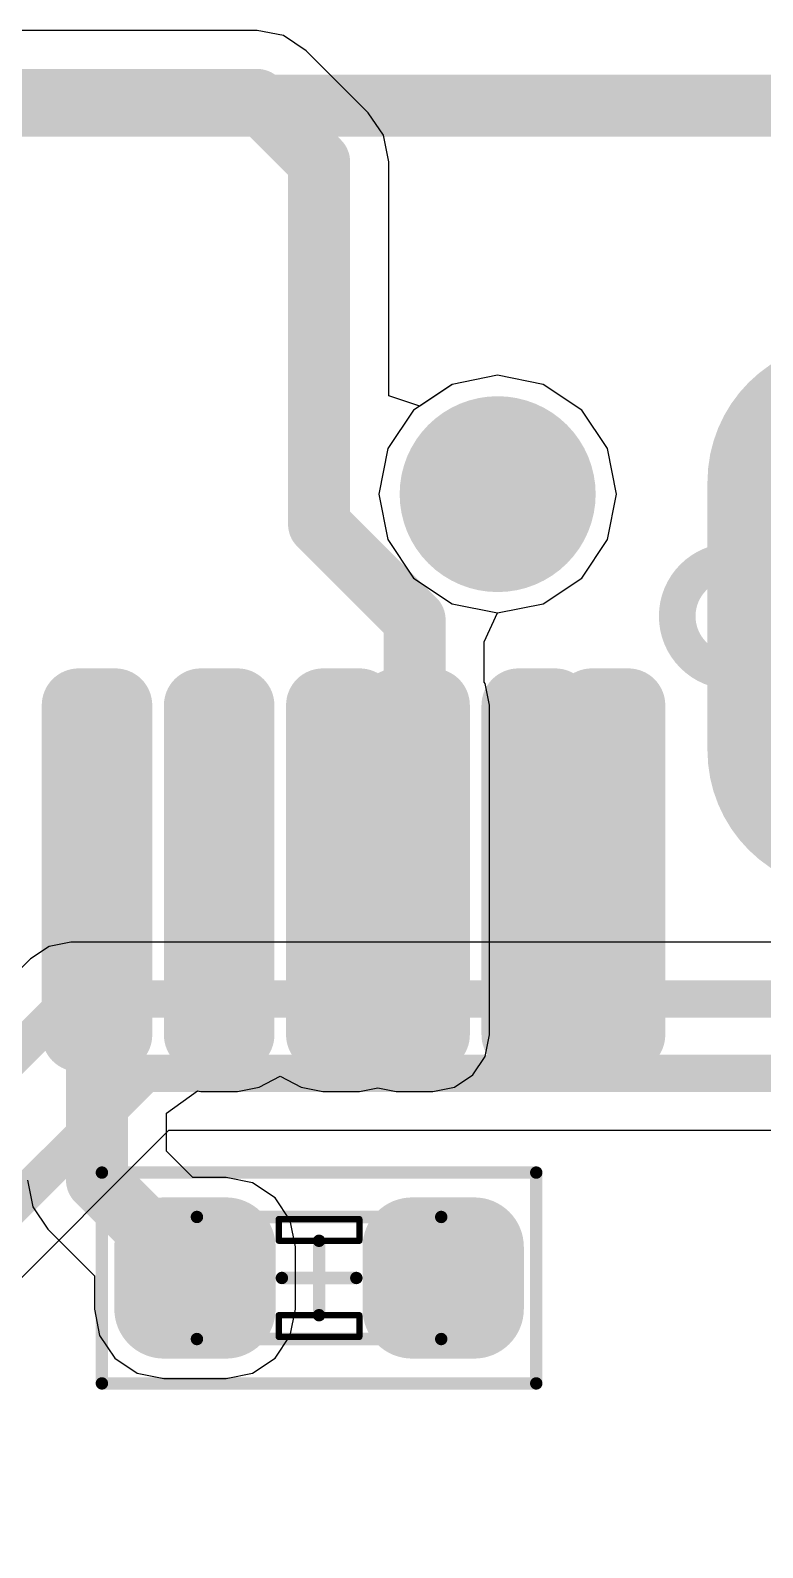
# Model space of a CAD drawing. Header units: millimetres. Extents: x -14 to 86, y -29 to 39.
# Drawn here: x 22.44 to 25.44, y 27.34 to 33.56 of the extents above; entities that cross this region are included whole.
import ezdxf

# ---------------------------------------------------------------- set-up
doc = ezdxf.new("R2010")
doc.units = ezdxf.units.MM
for name, color, linetype in [('BottomLayer', 5, 'Continuous'), ('BottomSolder', 6, 'Continuous'), ('Mechanical13', 56, 'Continuous'), ('Mechanical14', 56, 'Continuous'), ('MultiLayer', 9, 'Continuous'), ('PadHoleLayer', 156, 'Continuous'), ('TopLayer', 1, 'Continuous'), ('TopOverlay', 2, 'Continuous'), ('TopPaste', 8, 'Continuous'), ('TopSolder', 216, 'Continuous')]:
    doc.layers.add(name, color=color, linetype=linetype)

# ---------------------------------------------------------------- blocks, each defined once
blk = doc.blocks.new('T____C_TOP_1')
at = {"layer": 'BottomLayer'}
for points, const_width in [([(-1.1425, -2.89, 1), (-0.8175, -2.89, 1)], 0.325), ([(-2.28, -4.325, 1), (-1.78, -4.325, 1)], 0.5), ([(-1.18, -4.325, 1), (-0.68, -4.325, 1)], 0.5)]:
    blk.add_lwpolyline(points, format="xyb", close=True, dxfattribs=dict(at, const_width=const_width))
at = {"layer": 'BottomLayer', "const_width": 1}
blk.add_lwpolyline([(-2.03, -4.325), (-0.93, -4.325)], dxfattribs=at)
at = {"layer": 'BottomSolder'}
for points, const_width in [([(-1.1806, -2.89, 1), (-0.7794, -2.89, 1)], 0.4012), ([(-2.3181, -4.325, 1), (-1.7419, -4.325, 1)], 0.5762), ([(-1.2181, -4.325, 1), (-0.6419, -4.325, 1)], 0.5762)]:
    blk.add_lwpolyline(points, format="xyb", close=True, dxfattribs=dict(at, const_width=const_width))
at = {"layer": 'BottomSolder', "const_width": 1.1524}
blk.add_lwpolyline([(-2.03, -4.325), (-0.93, -4.325)], dxfattribs=at)
at = {"layer": 'MultiLayer'}
for points, const_width in [([(-1.1425, -2.89, 1), (-0.8175, -2.89, 1)], 0.325), ([(-2.28, -4.325, 1), (-1.78, -4.325, 1)], 0.5), ([(-1.18, -4.325, 1), (-0.68, -4.325, 1)], 0.5)]:
    blk.add_lwpolyline(points, format="xyb", close=True, dxfattribs=dict(at, const_width=const_width))
at = {"layer": 'MultiLayer', "const_width": 1}
blk.add_lwpolyline([(-2.03, -4.325), (-0.93, -4.325)], dxfattribs=at)
at = {"layer": 'PadHoleLayer'}
for points, const_width in [([(-1.1425, -2.89, 1), (-0.8175, -2.89, 1)], 0.325), ([(-1.255, -3.85), (-1.255, -4.8, -1), (-1.705, -4.8), (-1.705, -3.85, -1)], 0.15)]:
    blk.add_lwpolyline(points, format="xyb", close=True, dxfattribs=dict(at, const_width=const_width))
at = {"layer": 'TopLayer'}
for points, const_width in [([(-3.2325, -1.175, 1), (-3.1575, -1.175, 1)], 0.075), ([(-1.8825, -1.175, 1), (-1.8075, -1.175, 1)], 0.075), ([(-3.2325, -1.325, 1), (-3.1575, -1.325, 1)], 0.075), ([(-1.8825, -1.325, 1), (-1.8075, -1.325, 1)], 0.075), ([(-3.2325, -1.675, 1), (-3.1575, -1.675, 1)], 0.075), ([(-1.8825, -1.675, 1), (-1.8075, -1.675, 1)], 0.075), ([(-3.2325, -1.825, 1), (-3.1575, -1.825, 1)], 0.075), ([(-1.8825, -1.825, 1), (-1.8075, -1.825, 1)], 0.075), ([(-3.2325, -2.175, 1), (-3.1575, -2.175, 1)], 0.075), ([(-1.8825, -2.175, 1), (-1.8075, -2.175, 1)], 0.075), ([(-3.2325, -2.325, 1), (-3.1575, -2.325, 1)], 0.075), ([(-1.8825, -2.325, 1), (-1.8075, -2.325, 1)], 0.075), ([(-3.2325, -2.475, 1), (-3.1575, -2.475, 1)], 0.075), ([(-1.8825, -2.475, 1), (-1.8075, -2.475, 1)], 0.075), ([(-3.2325, -2.625, 1), (-3.1575, -2.625, 1)], 0.075), ([(-1.8825, -2.625, 1), (-1.8075, -2.625, 1)], 0.075), ([(-1.1425, -2.89, 1), (-0.8175, -2.89, 1)], 0.325), ([(-3.2325, -2.975, 1), (-3.1575, -2.975, 1)], 0.075), ([(-1.8825, -2.975, 1), (-1.8075, -2.975, 1)], 0.075), ([(-3.2325, -3.125, 1), (-3.1575, -3.125, 1)], 0.075), ([(-1.8825, -3.125, 1), (-1.8075, -3.125, 1)], 0.075), ([(-3.2325, -3.275, 1), (-3.1575, -3.275, 1)], 0.075), ([(-1.8825, -3.275, 1), (-1.8075, -3.275, 1)], 0.075), ([(-3.2325, -3.425, 1), (-3.1575, -3.425, 1)], 0.075), ([(-1.8825, -3.425, 1), (-1.8075, -3.425, 1)], 0.075), ([(-2.28, -4.325, 1), (-1.78, -4.325, 1)], 0.5), ([(-1.18, -4.325, 1), (-0.68, -4.325, 1)], 0.5)]:
    blk.add_lwpolyline(points, format="xyb", close=True, dxfattribs=dict(at, const_width=const_width))
at = {"layer": 'TopLayer', "const_width": 1}
blk.add_lwpolyline([(-2.03, -4.325), (-0.93, -4.325)], dxfattribs=at)
at = {"layer": 'TopLayer'}
for points in [[(-1.845, -1.1), (-3.195, -1.1), (-1.845, -1.4), (-3.195, -1.4)], [(-1.77, -1.175), (-3.27, -1.175), (-1.77, -1.325), (-3.27, -1.325)], [(-1.845, -1.6), (-3.195, -1.6), (-1.845, -1.9), (-3.195, -1.9)], [(-1.77, -1.675), (-3.27, -1.675), (-1.77, -1.825), (-3.27, -1.825)], [(-1.845, -2.1), (-3.195, -2.1), (-1.845, -2.4), (-3.195, -2.4)], [(-1.77, -2.175), (-3.27, -2.175), (-1.77, -2.325), (-3.27, -2.325)], [(-1.845, -2.4), (-3.195, -2.4), (-1.845, -2.7), (-3.195, -2.7)], [(-1.77, -2.475), (-3.27, -2.475), (-1.77, -2.625), (-3.27, -2.625)], [(-1.845, -2.9), (-3.195, -2.9), (-1.845, -3.2), (-3.195, -3.2)], [(-1.77, -2.975), (-3.27, -2.975), (-1.77, -3.125), (-3.27, -3.125)], [(-1.845, -3.2), (-3.195, -3.2), (-1.845, -3.5), (-3.195, -3.5)], [(-1.77, -3.275), (-3.27, -3.275), (-1.77, -3.425), (-3.27, -3.425)]]:
    blk.add_solid(points, dxfattribs=at)
at = {"layer": 'TopPaste', "const_width": 0.075}
for points in [[(-3.2325, -1.175, 1), (-3.1575, -1.175, 1)], [(-1.8825, -1.175, 1), (-1.8075, -1.175, 1)], [(-3.2325, -1.325, 1), (-3.1575, -1.325, 1)], [(-1.8825, -1.325, 1), (-1.8075, -1.325, 1)], [(-3.2325, -1.675, 1), (-3.1575, -1.675, 1)], [(-1.8825, -1.675, 1), (-1.8075, -1.675, 1)], [(-3.2325, -1.825, 1), (-3.1575, -1.825, 1)], [(-1.8825, -1.825, 1), (-1.8075, -1.825, 1)], [(-3.2325, -2.175, 1), (-3.1575, -2.175, 1)], [(-1.8825, -2.175, 1), (-1.8075, -2.175, 1)], [(-3.2325, -2.325, 1), (-3.1575, -2.325, 1)], [(-1.8825, -2.325, 1), (-1.8075, -2.325, 1)], [(-3.2325, -2.475, 1), (-3.1575, -2.475, 1)], [(-1.8825, -2.475, 1), (-1.8075, -2.475, 1)], [(-3.2325, -2.625, 1), (-3.1575, -2.625, 1)], [(-1.8825, -2.625, 1), (-1.8075, -2.625, 1)], [(-3.2325, -2.975, 1), (-3.1575, -2.975, 1)], [(-1.8825, -2.975, 1), (-1.8075, -2.975, 1)], [(-3.2325, -3.125, 1), (-3.1575, -3.125, 1)], [(-1.8825, -3.125, 1), (-1.8075, -3.125, 1)], [(-3.2325, -3.275, 1), (-3.1575, -3.275, 1)], [(-1.8825, -3.275, 1), (-1.8075, -3.275, 1)], [(-3.2325, -3.425, 1), (-3.1575, -3.425, 1)], [(-1.8825, -3.425, 1), (-1.8075, -3.425, 1)]]:
    blk.add_lwpolyline(points, format="xyb", close=True, dxfattribs=at)
at = {"layer": 'TopPaste'}
for points in [[(-1.845, -1.1), (-3.195, -1.1), (-1.845, -1.4), (-3.195, -1.4)], [(-1.77, -1.175), (-3.27, -1.175), (-1.77, -1.325), (-3.27, -1.325)], [(-1.845, -1.6), (-3.195, -1.6), (-1.845, -1.9), (-3.195, -1.9)], [(-1.77, -1.675), (-3.27, -1.675), (-1.77, -1.825), (-3.27, -1.825)], [(-1.845, -2.1), (-3.195, -2.1), (-1.845, -2.4), (-3.195, -2.4)], [(-1.77, -2.175), (-3.27, -2.175), (-1.77, -2.325), (-3.27, -2.325)], [(-1.845, -2.4), (-3.195, -2.4), (-1.845, -2.7), (-3.195, -2.7)], [(-1.77, -2.475), (-3.27, -2.475), (-1.77, -2.625), (-3.27, -2.625)], [(-1.845, -2.9), (-3.195, -2.9), (-1.845, -3.2), (-3.195, -3.2)], [(-1.77, -2.975), (-3.27, -2.975), (-1.77, -3.125), (-3.27, -3.125)], [(-1.845, -3.2), (-3.195, -3.2), (-1.845, -3.5), (-3.195, -3.5)], [(-1.77, -3.275), (-3.27, -3.275), (-1.77, -3.425), (-3.27, -3.425)]]:
    blk.add_solid(points, dxfattribs=at)
at = {"layer": 'TopSolder'}
for points, const_width in [([(-3.2706, -1.175, 1), (-3.1194, -1.175, 1)], 0.1512), ([(-1.9206, -1.175, 1), (-1.7694, -1.175, 1)], 0.1512), ([(-3.2706, -1.325, 1), (-3.1194, -1.325, 1)], 0.1512), ([(-1.9206, -1.325, 1), (-1.7694, -1.325, 1)], 0.1512), ([(-3.2706, -1.675, 1), (-3.1194, -1.675, 1)], 0.1512), ([(-1.9206, -1.675, 1), (-1.7694, -1.675, 1)], 0.1512), ([(-3.2706, -1.825, 1), (-3.1194, -1.825, 1)], 0.1512), ([(-1.9206, -1.825, 1), (-1.7694, -1.825, 1)], 0.1512), ([(-3.2706, -2.175, 1), (-3.1194, -2.175, 1)], 0.1512), ([(-1.9206, -2.175, 1), (-1.7694, -2.175, 1)], 0.1512), ([(-3.2706, -2.325, 1), (-3.1194, -2.325, 1)], 0.1512), ([(-1.9206, -2.325, 1), (-1.7694, -2.325, 1)], 0.1512), ([(-3.2706, -2.475, 1), (-3.1194, -2.475, 1)], 0.1512), ([(-1.9206, -2.475, 1), (-1.7694, -2.475, 1)], 0.1512), ([(-3.2706, -2.625, 1), (-3.1194, -2.625, 1)], 0.1512), ([(-1.9206, -2.625, 1), (-1.7694, -2.625, 1)], 0.1512), ([(-1.1806, -2.89, 1), (-0.7794, -2.89, 1)], 0.4012), ([(-3.2706, -2.975, 1), (-3.1194, -2.975, 1)], 0.1512), ([(-1.9206, -2.975, 1), (-1.7694, -2.975, 1)], 0.1512), ([(-3.2706, -3.125, 1), (-3.1194, -3.125, 1)], 0.1512), ([(-1.9206, -3.125, 1), (-1.7694, -3.125, 1)], 0.1512), ([(-3.2706, -3.275, 1), (-3.1194, -3.275, 1)], 0.1512), ([(-1.9206, -3.275, 1), (-1.7694, -3.275, 1)], 0.1512), ([(-3.2706, -3.425, 1), (-3.1194, -3.425, 1)], 0.1512), ([(-1.9206, -3.425, 1), (-1.7694, -3.425, 1)], 0.1512), ([(-2.3181, -4.325, 1), (-1.7419, -4.325, 1)], 0.5762), ([(-1.2181, -4.325, 1), (-0.6419, -4.325, 1)], 0.5762)]:
    blk.add_lwpolyline(points, format="xyb", close=True, dxfattribs=dict(at, const_width=const_width))
at = {"layer": 'TopSolder', "const_width": 1.1524}
blk.add_lwpolyline([(-2.03, -4.325), (-0.93, -4.325)], dxfattribs=at)
at = {"layer": 'TopSolder'}
for points in [[(-1.845, -1.0238), (-3.195, -1.0238), (-1.845, -1.4762), (-3.195, -1.4762)], [(-1.6938, -1.175), (-3.3462, -1.175), (-1.6938, -1.325), (-3.3462, -1.325)], [(-1.845, -1.5238), (-3.195, -1.5238), (-1.845, -1.9762), (-3.195, -1.9762)], [(-1.6938, -1.675), (-3.3462, -1.675), (-1.6938, -1.825), (-3.3462, -1.825)], [(-1.845, -2.0238), (-3.195, -2.0238), (-1.845, -2.4762), (-3.195, -2.4762)], [(-1.6938, -2.175), (-3.3462, -2.175), (-1.6938, -2.325), (-3.3462, -2.325)], [(-1.845, -2.3238), (-3.195, -2.3238), (-1.845, -2.7762), (-3.195, -2.7762)], [(-1.6938, -2.475), (-3.3462, -2.475), (-1.6938, -2.625), (-3.3462, -2.625)], [(-1.845, -2.8238), (-3.195, -2.8238), (-1.845, -3.2762), (-3.195, -3.2762)], [(-1.6938, -2.975), (-3.3462, -2.975), (-1.6938, -3.125), (-3.3462, -3.125)], [(-1.845, -3.1238), (-3.195, -3.1238), (-1.845, -3.5762), (-3.195, -3.5762)], [(-1.6938, -3.275), (-3.3462, -3.275), (-1.6938, -3.425), (-3.3462, -3.425)]]:
    blk.add_solid(points, dxfattribs=at)
blk = doc.blocks.new('RES_0402_17')
at = {"layer": 'Mechanical13', "const_width": 0.0508}
for points in [[(-0.5, 0.25), (0.5, 0.25)], [(-0.5, -0.25), (-0.5, 0.25)], [(0.5, -0.25), (0.5, 0.25)], [(0, -0.1524), (0, 0.1524)], [(-0.1523, 0.0001), (0.1525, 0.0001)], [(-0.5, -0.25), (0.5, -0.25)]]:
    blk.add_lwpolyline(points, dxfattribs=at)
at = {"layer": 'Mechanical13', "const_width": 0.0254}
for points in [[(-0.5127, 0.25, 1), (-0.4873, 0.25, 1)], [(-0.5127, 0.25, 1), (-0.4873, 0.25, 1)], [(0.4873, 0.25, 1), (0.5127, 0.25, 1)], [(0.4873, 0.25, 1), (0.5127, 0.25, 1)], [(-0.0127, 0.1524, 1), (0.0127, 0.1524, 1)], [(-0.165, 0.0001, 1), (-0.1396, 0.0001, 1)], [(0.1398, 0.0001, 1), (0.1652, 0.0001, 1)], [(-0.0127, -0.1524, 1), (0.0127, -0.1524, 1)], [(-0.5127, -0.25, 1), (-0.4873, -0.25, 1)], [(-0.5127, -0.25, 1), (-0.4873, -0.25, 1)], [(0.4873, -0.25, 1), (0.5127, -0.25, 1)], [(0.4873, -0.25, 1), (0.5127, -0.25, 1)]]:
    blk.add_lwpolyline(points, format="xyb", close=True, dxfattribs=at)
at = {"layer": 'Mechanical14', "const_width": 0.0508}
for points in [[(-0.889, 0.4318), (0.889, 0.4318)], [(-0.889, -0.4318), (-0.889, 0.4318)], [(0.889, -0.4318), (0.889, 0.4318)], [(-0.889, -0.4318), (0.889, -0.4318)]]:
    blk.add_lwpolyline(points, dxfattribs=at)
at = {"layer": 'Mechanical14', "const_width": 0.0254}
for points in [[(-0.9017, 0.4318, 1), (-0.8763, 0.4318, 1)], [(-0.9017, 0.4318, 1), (-0.8763, 0.4318, 1)], [(0.8763, 0.4318, 1), (0.9017, 0.4318, 1)], [(0.8763, 0.4318, 1), (0.9017, 0.4318, 1)], [(-0.9017, -0.4318, 1), (-0.8763, -0.4318, 1)], [(-0.9017, -0.4318, 1), (-0.8763, -0.4318, 1)], [(0.8763, -0.4318, 1), (0.9017, -0.4318, 1)], [(0.8763, -0.4318, 1), (0.9017, -0.4318, 1)]]:
    blk.add_lwpolyline(points, format="xyb", close=True, dxfattribs=at)
at = {"layer": 'TopLayer', "const_width": 0.127}
for points in [[(-0.6985, 0.127, 1), (-0.5715, 0.127, 1)], [(-0.4445, 0.127, 1), (-0.3175, 0.127, 1)], [(0.3175, 0.127, 1), (0.4445, 0.127, 1)], [(0.5715, 0.127, 1), (0.6985, 0.127, 1)], [(-0.6985, -0.127, 1), (-0.5715, -0.127, 1)], [(-0.4445, -0.127, 1), (-0.3175, -0.127, 1)], [(0.3175, -0.127, 1), (0.4445, -0.127, 1)], [(0.5715, -0.127, 1), (0.6985, -0.127, 1)]]:
    blk.add_lwpolyline(points, format="xyb", close=True, dxfattribs=at)
at = {"layer": 'TopLayer'}
for points in [[(-0.381, -0.254), (-0.381, 0.254), (-0.635, -0.254), (-0.635, 0.254)], [(0.635, -0.254), (0.635, 0.254), (0.381, -0.254), (0.381, 0.254)], [(-0.254, -0.127), (-0.254, 0.127), (-0.762, -0.127), (-0.762, 0.127)], [(0.762, -0.127), (0.762, 0.127), (0.254, -0.127), (0.254, 0.127)]]:
    blk.add_solid(points, dxfattribs=at)
at = {"layer": 'TopOverlay'}
for p, q in [((-0.1651, 0.1524), (-0.1651, 0.2413)), ((-0.1651, 0.2413), (0.1651, 0.2413)), ((0.1651, 0.2413), (0.1651, 0.1524)), ((0.1651, 0.1524), (-0.1651, 0.1524)), ((-0.1651, -0.2413), (-0.1651, -0.1524)), ((-0.1651, -0.1524), (0.1651, -0.1524)), ((0.1651, -0.1524), (0.1651, -0.2413)), ((0.1651, -0.2413), (-0.1651, -0.2413))]:
    blk.add_line(p, q, dxfattribs=at)
at = {"layer": 'TopOverlay', "const_width": 0.0254}
for points in [[(-0.1651, 0.2413), (0.1651, 0.2413)], [(-0.1651, 0.1524), (-0.1651, 0.2413)], [(0.1651, 0.1524), (0.1651, 0.2413)], [(-0.1651, 0.1524), (0.1651, 0.1524)], [(-0.1651, -0.1524), (0.1651, -0.1524)], [(-0.1651, -0.2413), (-0.1651, -0.1524)], [(0.1651, -0.1524), (0.1651, -0.2413)], [(-0.1651, -0.2413), (0.1651, -0.2413)]]:
    blk.add_lwpolyline(points, dxfattribs=at)
at = {"layer": 'TopOverlay', "const_width": 0.0127}
for points in [[(-0.1714, 0.2413, 1), (-0.1588, 0.2413, 1)], [(-0.1714, 0.2413, 1), (-0.1588, 0.2413, 1)], [(0.1588, 0.2413, 1), (0.1714, 0.2413, 1)], [(0.1588, 0.2413, 1), (0.1714, 0.2413, 1)], [(-0.1714, 0.1524, 1), (-0.1588, 0.1524, 1)], [(-0.1714, 0.1524, 1), (-0.1588, 0.1524, 1)], [(0.1588, 0.1524, 1), (0.1714, 0.1524, 1)], [(0.1588, 0.1524, 1), (0.1714, 0.1524, 1)], [(-0.1714, -0.1524, 1), (-0.1587, -0.1524, 1)], [(-0.1714, -0.1524, 1), (-0.1587, -0.1524, 1)], [(0.1587, -0.1524, 1), (0.1714, -0.1524, 1)], [(0.1587, -0.1524, 1), (0.1714, -0.1524, 1)], [(-0.1714, -0.2413, 1), (-0.1588, -0.2413, 1)], [(-0.1714, -0.2413, 1), (-0.1588, -0.2413, 1)], [(0.1588, -0.2413, 1), (0.1714, -0.2413, 1)], [(0.1588, -0.2413, 1), (0.1714, -0.2413, 1)]]:
    blk.add_lwpolyline(points, format="xyb", close=True, dxfattribs=at)
at = {"layer": 'TopPaste', "const_width": 0.127}
for points in [[(-0.6985, 0.127, 1), (-0.5715, 0.127, 1)], [(-0.4445, 0.127, 1), (-0.3175, 0.127, 1)], [(0.3175, 0.127, 1), (0.4445, 0.127, 1)], [(0.5715, 0.127, 1), (0.6985, 0.127, 1)], [(-0.6985, -0.127, 1), (-0.5715, -0.127, 1)], [(-0.4445, -0.127, 1), (-0.3175, -0.127, 1)], [(0.3175, -0.127, 1), (0.4445, -0.127, 1)], [(0.5715, -0.127, 1), (0.6985, -0.127, 1)]]:
    blk.add_lwpolyline(points, format="xyb", close=True, dxfattribs=at)
at = {"layer": 'TopPaste'}
for points in [[(-0.381, -0.254), (-0.381, 0.254), (-0.635, -0.254), (-0.635, 0.254)], [(0.635, -0.254), (0.635, 0.254), (0.381, -0.254), (0.381, 0.254)], [(-0.254, -0.127), (-0.254, 0.127), (-0.762, -0.127), (-0.762, 0.127)], [(0.762, -0.127), (0.762, 0.127), (0.254, -0.127), (0.254, 0.127)]]:
    blk.add_solid(points, dxfattribs=at)
at = {"layer": 'TopSolder', "const_width": 0.2032}
for points in [[(-0.7366, 0.127, 1), (-0.5334, 0.127, 1)], [(-0.4826, 0.127, 1), (-0.2794, 0.127, 1)], [(0.2794, 0.127, 1), (0.4826, 0.127, 1)], [(0.5334, 0.127, 1), (0.7366, 0.127, 1)], [(-0.7366, -0.127, 1), (-0.5334, -0.127, 1)], [(-0.4826, -0.127, 1), (-0.2794, -0.127, 1)], [(0.2794, -0.127, 1), (0.4826, -0.127, 1)], [(0.5334, -0.127, 1), (0.7366, -0.127, 1)]]:
    blk.add_lwpolyline(points, format="xyb", close=True, dxfattribs=at)
at = {"layer": 'TopSolder'}
for points in [[(-0.381, -0.3302), (-0.381, 0.3302), (-0.635, -0.3302), (-0.635, 0.3302)], [(0.635, -0.3302), (0.635, 0.3302), (0.381, -0.3302), (0.381, 0.3302)], [(-0.1778, -0.127), (-0.1778, 0.127), (-0.8382, -0.127), (-0.8382, 0.127)], [(0.8382, -0.127), (0.8382, 0.127), (0.1778, -0.127), (0.1778, 0.127)]]:
    blk.add_solid(points, dxfattribs=at)
blk = doc.blocks.new('LCD_240_240_F_USH_154_33')
at = {"layer": 'TopOverlay', "const_width": 0.254}
blk.add_lwpolyline([(-15.748, 16.764), (15.748, 16.764)], dxfattribs=at)

msp = doc.modelspace()

# ---------------------------------------------------------------- linework, layer by layer
at = {"layer": 'BottomLayer'}
for p, q in [((24.353, 32.1458), (24.1667, 32.1087)), ((24.5393, 32.1087), (24.353, 32.1458)), ((24.1667, 32.1087), (24.0088, 32.0032)), ((24.6972, 32.0032), (24.5393, 32.1087)), ((24.0088, 32.0032), (23.9033, 31.8453)), ((24.8027, 31.8453), (24.6972, 32.0032)), ((23.9033, 31.8453), (23.8662, 31.659)), ((24.8398, 31.659), (24.8027, 31.8453)), ((23.8662, 31.659), (23.9033, 31.4727)), ((24.8027, 31.4727), (24.8398, 31.659)), ((23.9033, 31.4727), (24.0088, 31.3148)), ((24.6972, 31.3148), (24.8027, 31.4727)), ((24.0088, 31.3148), (24.1667, 31.2093)), ((24.5393, 31.2093), (24.6972, 31.3148)), ((24.1667, 31.2093), (24.353, 31.1722)), ((24.353, 31.1722), (24.5393, 31.2093)), ((22.5168, 29.8063), (22.4412, 29.7558)), ((22.606, 29.8241), (22.5168, 29.8063)), ((52.07, 29.8241), (22.606, 29.8241)), ((22.4412, 29.7558), (20.7315, 28.0461)), ((21.2976, 27.3434), (23.0073, 29.0531)), ((23.0073, 29.0531), (31.5678, 29.0531))]:
    msp.add_line(p, q, dxfattribs=at)
at = {"layer": 'BottomLayer', "const_width": 0.1524}
for points in [[(20.828, 27.813), (22.606, 29.591)], [(22.606, 29.591), (52.07, 29.591)], [(21.1328, 27.5082), (22.9108, 29.2862)], [(22.9108, 29.2862), (51.1048, 29.2862)]]:
    msp.add_lwpolyline(points, dxfattribs=at)
at = {"layer": 'BottomLayer', "const_width": 0.0762}
for points in [[(22.5679, 29.591, 1), (22.6441, 29.591, 1)], [(22.5679, 29.591, 1), (22.6441, 29.591, 1)], [(22.8727, 29.2862, 1), (22.9489, 29.2862, 1)], [(22.8727, 29.2862, 1), (22.9489, 29.2862, 1)]]:
    msp.add_lwpolyline(points, format="xyb", close=True, dxfattribs=at)
at = {"layer": 'TopLayer'}
for p, q in [((23.368, 33.5589), (19.939, 33.5589)), ((23.477, 33.5372), (23.368, 33.5589)), ((23.368, 33.5589), (23.368, 33.5589)), ((23.5694, 33.4754), (23.477, 33.5372)), ((23.8234, 33.2214), (23.5694, 33.4754)), ((23.8852, 33.129), (23.8234, 33.2214)), ((23.8234, 33.2214), (23.8234, 33.2214)), ((23.9069, 33.02), (23.8852, 33.129)), ((23.9069, 32.0618), (23.9069, 33.02)), ((24.353, 32.1458), (24.1667, 32.1087)), ((24.5393, 32.1087), (24.353, 32.1458)), ((24.1667, 32.1087), (24.0339, 32.0199)), ((24.6972, 32.0032), (24.5393, 32.1087)), ((24.0339, 32.0199), (23.9069, 32.0618)), ((24.8027, 31.8453), (24.6972, 32.0032)), ((24.8398, 31.659), (24.8027, 31.8453)), ((24.8027, 31.4727), (24.8398, 31.659)), ((24.6972, 31.3148), (24.8027, 31.4727)), ((24.5393, 31.2093), (24.6972, 31.3148)), ((24.353, 31.1722), (24.5393, 31.2093)), ((24.2979, 31.0537), (24.353, 31.1722)), ((24.2979, 30.8892), (24.2979, 31.0537)), ((24.3022, 30.8827), (24.2979, 30.8892)), ((24.3199, 30.794), (24.3022, 30.8827)), ((24.3199, 29.444), (24.3199, 30.794)), ((24.3022, 29.3553), (24.3199, 29.444)), ((24.2519, 29.2801), (24.3022, 29.3553)), ((24.1767, 29.2298), (24.2519, 29.2801)), ((22.9979, 29.123), (23.1249, 29.2148)), ((23.1249, 29.2148), (23.138, 29.2121)), ((23.288, 29.2121), (23.3767, 29.2298)), ((23.3767, 29.2298), (23.463, 29.2743)), ((23.463, 29.2743), (23.5493, 29.2298)), ((23.5493, 29.2298), (23.638, 29.2121)), ((23.788, 29.2121), (23.863, 29.2271)), ((23.863, 29.2271), (23.938, 29.2121)), ((24.088, 29.2121), (24.1767, 29.2298)), ((23.138, 29.2121), (23.288, 29.2121)), ((23.638, 29.2121), (23.788, 29.2121)), ((23.938, 29.2121), (24.088, 29.2121)), ((22.9979, 28.967), (22.9979, 29.123)), ((23.105, 28.8599), (22.9979, 28.967)), ((22.4281, 28.849), (22.4498, 28.74)), ((23.241, 28.8599), (23.105, 28.8599)), ((23.35, 28.8382), (23.241, 28.8599)), ((23.4424, 28.7764), (23.35, 28.8382)), ((22.4498, 28.74), (22.5116, 28.6476)), ((23.5042, 28.684), (23.4424, 28.7764)), ((23.5259, 28.575), (23.5042, 28.684)), ((22.5116, 28.6476), (22.7021, 28.457)), ((23.5259, 28.321), (23.5259, 28.575)), ((22.7021, 28.457), (22.7021, 28.321)), ((22.7021, 28.321), (22.7238, 28.212)), ((23.5042, 28.212), (23.5259, 28.321)), ((22.7238, 28.212), (22.7856, 28.1196)), ((23.4424, 28.1196), (23.5042, 28.212)), ((22.7856, 28.1196), (22.878, 28.0578)), ((23.35, 28.0578), (23.4424, 28.1196)), ((22.878, 28.0578), (22.987, 28.0361)), ((22.987, 28.0361), (23.241, 28.0361)), ((23.241, 28.0361), (23.35, 28.0578))]:
    msp.add_line(p, q, dxfattribs=at)
at = {"layer": 'TopLayer', "const_width": 0.254}
for points in [[(19.939, 33.274), (23.368, 33.274)], [(23.368, 33.274), (23.622, 33.02)], [(23.622, 31.5352), (23.622, 33.02)], [(23.622, 31.5352), (24.013, 31.1442)], [(24.013, 30.119), (24.013, 31.1442)], [(22.713, 28.849), (22.713, 30.373)], [(23.713, 30.119), (24.013, 30.119)], [(22.713, 28.849), (23.114, 28.448)]]:
    msp.add_lwpolyline(points, dxfattribs=at)
at = {"layer": 'TopLayer', "const_width": 0.127}
for points in [[(23.3045, 33.274, 1), (23.4315, 33.274, 1)], [(23.3045, 33.274, 1), (23.4315, 33.274, 1)], [(23.5585, 33.02, 1), (23.6855, 33.02, 1)], [(23.5585, 33.02, 1), (23.6855, 33.02, 1)], [(23.5585, 31.5352, 1), (23.6855, 31.5352, 1)], [(23.5585, 31.5352, 1), (23.6855, 31.5352, 1)], [(23.9495, 31.1442, 1), (24.0765, 31.1442, 1)], [(23.9495, 31.1442, 1), (24.0765, 31.1442, 1)], [(22.6495, 30.373, 1), (22.7765, 30.373, 1)], [(23.6495, 30.119, 1), (23.7765, 30.119, 1)], [(23.9495, 30.119, 1), (24.0765, 30.119, 1)], [(23.9495, 30.119, 1), (24.0765, 30.119, 1)], [(22.6495, 28.849, 1), (22.7765, 28.849, 1)], [(22.6495, 28.849, 1), (22.7765, 28.849, 1)], [(23.0505, 28.448, 1), (23.1775, 28.448, 1)]]:
    msp.add_lwpolyline(points, format="xyb", close=True, dxfattribs=at)

# ---------------------------------------------------------------- block references
at = {"rotation": 90}
msp.add_blockref('T____C_TOP_1', (21.463, 32.639), dxfattribs=at)
for name, p in [('LCD_240_240_F_USH_154_33', (35.6464, 16.486)), ('RES_0402_17', (23.622, 28.448))]:
    msp.add_blockref(name, p)

doc.saveas('drawing.dxf')
